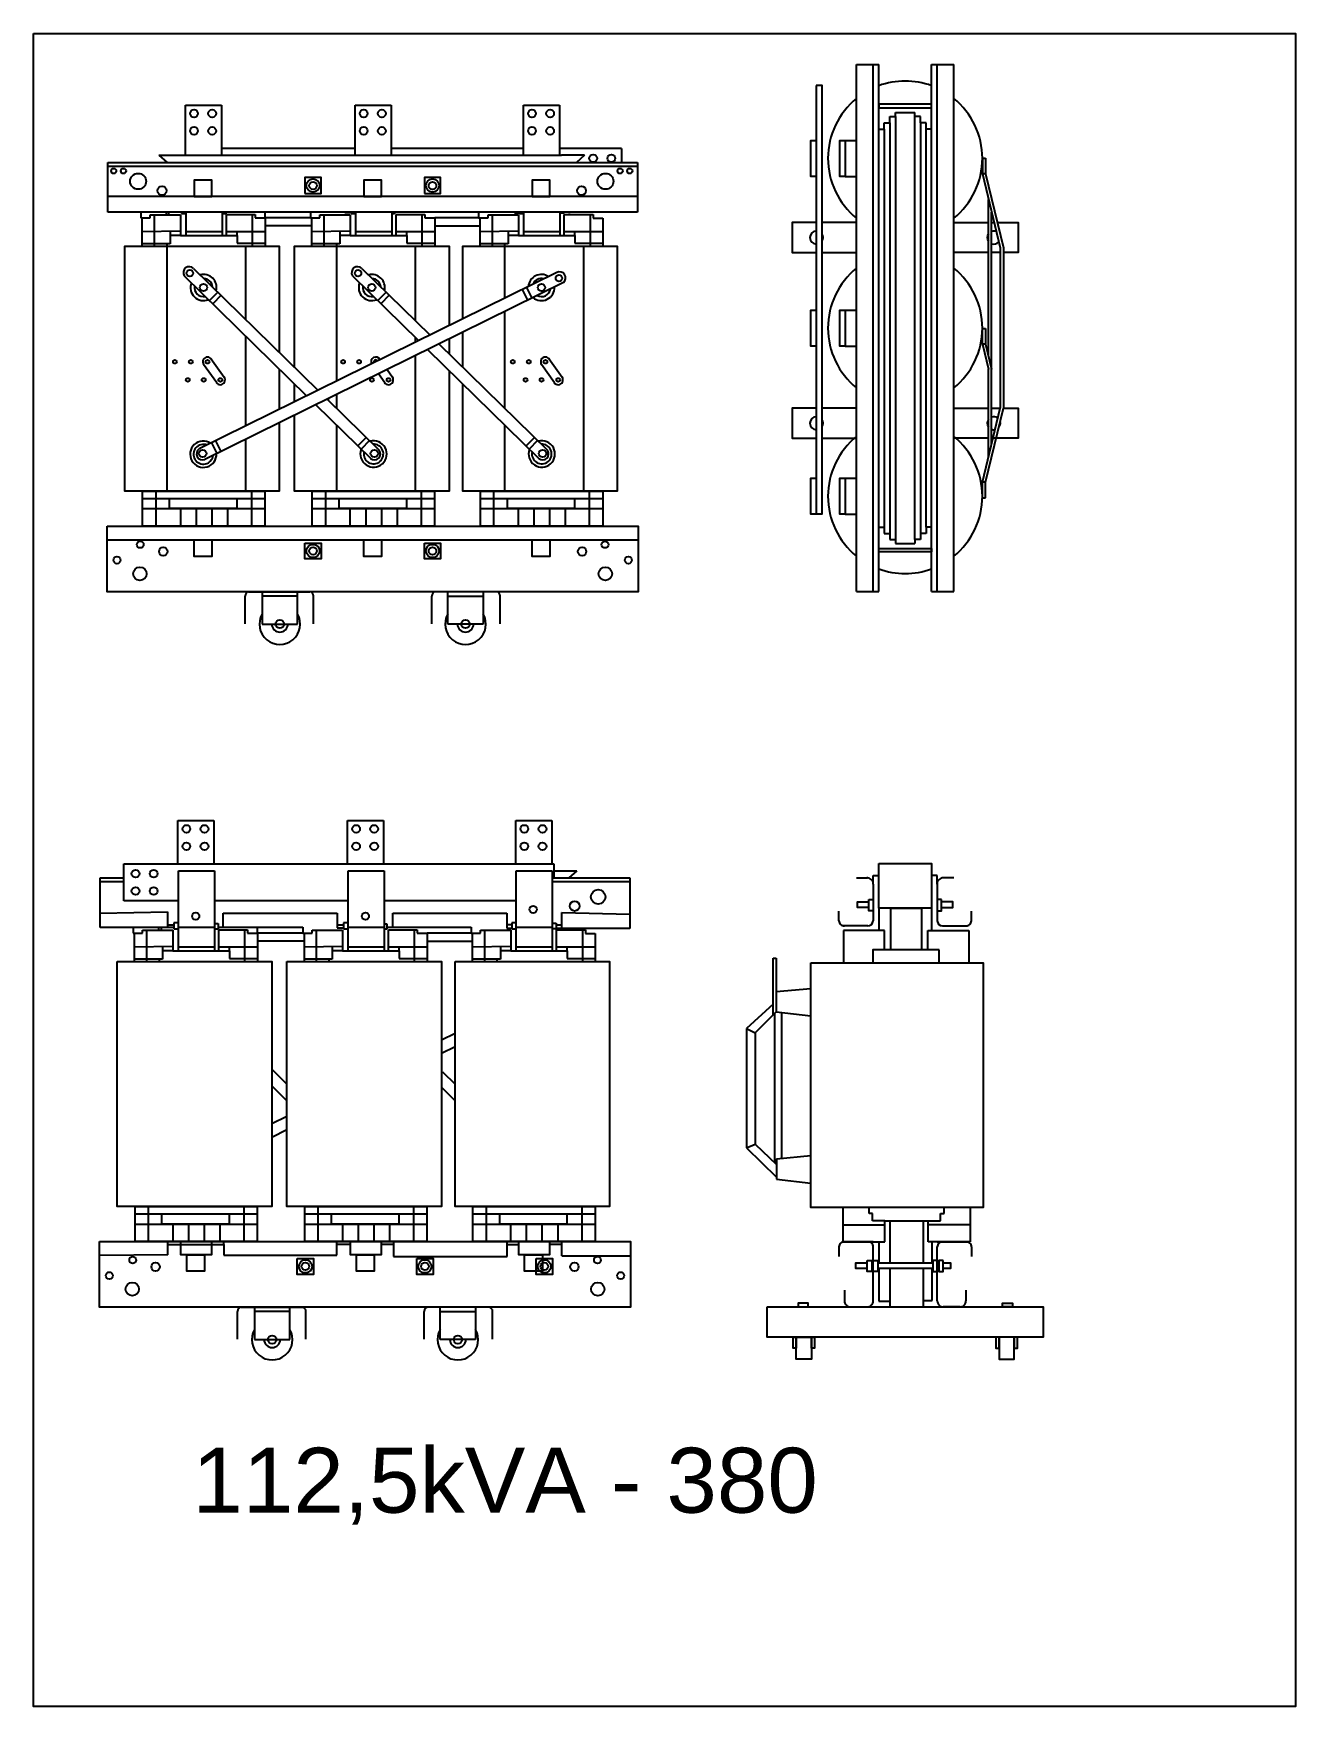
# Model space of a CAD drawing. Header units: millimetres. Extents: x 18098 to 54149, y 8095 to 18524.
# Drawn here: x 21424 to 23988, y 9713 to 13110 of the extents above; entities that cross this region are included whole.
import ezdxf

# ---------------------------------------------------------------- set-up
doc = ezdxf.new("R2010")
doc.units = ezdxf.units.MM
for name, color, linetype in [('BOBINA', 2, 'Continuous'), ('CULATRA', 1, 'Continuous'), ('DETALHE', 3, 'Continuous'), ('L1', 1, 'Continuous'), ('L2', 2, 'Continuous')]:
    doc.layers.add(name, color=color, linetype=linetype)
doc.styles.get("Standard").update_dxf_attribs({"font": 'arial.ttf'})

msp = doc.modelspace()

# ---------------------------------------------------------------- linework, layer by layer
at = {"layer": 'BOBINA'}
for points in [[(21923.8, 12319.9), (21923.8, 12180.7), (21610.1, 12180.7), (21610.1, 12678.2), (21923.8, 12678.2), (21923.8, 12462.7)], [(21954.7, 12432.4), (21954.7, 12678.2), (22268.4, 12678.2), (22268.4, 12517)], [(22296.4, 12530.8), (22296.4, 12678.2), (22610, 12678.2), (22610, 12180.7), (22296.4, 12180.7), (22296.4, 12321.3)], [(22296.4, 12432.4), (22296.4, 12503.6)], [(22268.4, 12489.8), (22268.4, 12459.9)], [(21923.8, 12428.6), (21923.8, 12395.5)], [(22268.4, 12425.8), (22268.4, 12335.1)], [(21923.8, 12395.5), (21923.8, 12347)], [(21954.7, 12362.3), (21954.7, 12398.3)], [(22296.4, 12321.3), (22296.4, 12398.3)], [(22268.4, 12335.1), (22268.4, 12180.7), (21954.7, 12180.7), (21954.7, 12335.1)]]:
    msp.add_lwpolyline(points, dxfattribs=at)
for points in [[(21594.7, 11225.6), (21908.3, 11225.6), (21908.3, 10728.1), (21594.7, 10728.1)], [(21939.2, 11225.6), (22252.9, 11225.6), (22252.9, 10728.1), (21939.2, 10728.1)], [(22280.9, 11225.6), (22594.6, 11225.6), (22594.6, 10728.1), (22280.9, 10728.1)], [(23003.5, 11222.9), (23353.1, 11222.9), (23353.1, 10726.4), (23003.5, 10726.4)]]:
    msp.add_lwpolyline(points, close=True, dxfattribs=at)
at = {"layer": 'CULATRA'}
for p, q in [((22077.9, 12876.5), (21806.5, 12876.5)), ((22419.5, 12876.5), (22151.1, 12876.5)), ((22618.9, 12876.5), (22492.8, 12876.5)), ((22618.9, 12876.5), (22618.9, 12848)), ((21575.2, 12747.4), (21575.2, 12848)), ((21575.2, 12848), (22651.4, 12848)), ((21679.3, 12862.8), (21696, 12848)), ((22543.8, 12862.8), (22496.6, 12862.8)), ((22543.8, 12862.8), (22527.1, 12848)), ((22651.4, 12848), (22651.4, 12747.4)), ((21575.2, 12840.6), (22651.4, 12840.6)), ((22651.4, 12779), (21575.2, 12779)), ((22651.4, 12747.4), (21575.2, 12747.4)), ((21642.4, 12747.4), (21642.4, 12735.6)), ((21693.8, 12747.4), (21693.8, 12742)), ((21699, 12747.4), (21699, 12742)), ((21725.3, 12747.4), (21725.3, 12744.7)), ((21725.3, 12744.7), (21734.3, 12744.7)), ((21814.9, 12744.2), (21807.4, 12744.2)), ((21814.9, 12747.4), (21814.9, 12744.2)), ((21894.8, 12735.6), (21894.8, 12748.1)), ((21986.9, 12747.4), (21986.9, 12735.6)), ((22057, 12747.4), (22057, 12746.7)), ((22057, 12746.7), (22069.9, 12746.7)), ((22069.9, 12747.4), (22069.9, 12744.7)), ((22069.9, 12744.7), (22078.9, 12744.7)), ((22157.7, 12743.9), (22152, 12743.9)), ((22157.7, 12747.4), (22157.7, 12743.9)), ((22328.6, 12748.1), (22328.6, 12735.6)), ((22401.4, 12747.4), (22401.4, 12746.2)), ((22401.4, 12746.2), (22411.5, 12746.2)), ((22411.5, 12747.4), (22411.5, 12744.7)), ((22411.5, 12744.7), (22420.6, 12744.7)), ((22501.4, 12744.9), (22493.7, 12744.9)), ((22501.4, 12747.4), (22501.4, 12744.9)), ((22513.1, 12745.1), (22513.1, 12747.4)), ((21642.4, 12735.6), (21645.5, 12735.6)), ((21986.9, 12735.6), (21894.8, 12735.6)), ((21894.8, 12720.1), (21990.1, 12720.1)), ((21986.9, 12735.6), (21990.1, 12735.6)), ((22328.6, 12735.6), (22239.3, 12735.6)), ((22239.3, 12719.4), (22331.7, 12719.4)), ((22328.6, 12735.6), (22331.7, 12735.6)), ((21695.1, 12678.2), (21695.1, 12180.7)), ((21855.4, 12678.2), (21855.4, 12529.7)), ((22039.6, 12678.2), (22039.6, 12447.9)), ((22199.9, 12678.2), (22199.9, 12526.9)), ((22381.3, 12678.2), (22381.3, 12572.7)), ((22541.6, 12678.2), (22541.6, 12180.7)), ((21730.5, 12618), (21979.2, 12374.4)), ((21749.7, 12633.2), (22002.3, 12385.8)), ((22487.4, 12625), (21760.9, 12266.7)), ((22501, 12604.5), (21772.2, 12245.1)), ((22072.1, 12618), (22206.4, 12486.4)), ((22091.4, 12633.2), (22229.6, 12497.9)), ((21798.9, 12585), (21781.9, 12567.6)), ((21805.6, 12578.5), (21788.5, 12561.1)), ((22140.6, 12585), (22123.6, 12567.6)), ((22147.2, 12578.5), (22130.2, 12561.1)), ((22417.3, 12590.4), (22428.1, 12568.5)), ((22425.6, 12594.5), (22436.4, 12572.7)), ((22381.3, 12545.5), (22381.3, 12349.2)), ((21855.4, 12495.6), (21855.4, 12328.5)), ((22199.9, 12492.8), (22199.9, 12483.2)), ((22224.9, 12468.4), (22450.9, 12247)), ((22248, 12479.8), (22468.3, 12264)), ((21796.7, 12400.4), (21770.1, 12437.9)), ((21784.8, 12450.2), (21811.9, 12412.2)), ((22039.6, 12447.9), (22039.6, 12404.2)), ((22126.5, 12450.2), (22128.2, 12447.8)), ((22199.9, 12456.1), (22199.9, 12331.3)), ((22482.9, 12400.4), (22456.3, 12437.9)), ((22471.1, 12450.2), (22498.1, 12412.2)), ((22138.3, 12400.4), (22125.1, 12419.1)), ((22142.5, 12427.7), (22153.5, 12412.2)), ((22020.8, 12367.7), (22126.7, 12264)), ((22023.1, 12368.9), (22023.1, 12365.4)), ((22039.6, 12377), (22039.6, 12349.2)), ((21997.6, 12356.3), (22109.3, 12247)), ((21855.4, 12328.5), (21855.4, 12313.3)), ((22039.6, 12315.1), (22039.6, 12180.7)), ((22199.9, 12331.3), (22199.9, 12180.7)), ((22381.3, 12315.1), (22381.3, 12279.4)), ((21785.9, 12279.1), (21796.8, 12257.3)), ((21794, 12283.2), (21804.9, 12261.4)), ((21855.4, 12286.1), (21855.4, 12180.7)), ((22100.3, 12289.9), (22083.2, 12272.5)), ((22106.7, 12283.5), (22089.7, 12266.1)), ((22381.3, 12279.4), (22381.3, 12180.7)), ((22441.9, 12289.9), (22424.9, 12272.5)), ((22448.4, 12283.5), (22431.3, 12266.1)), ((21574.1, 12081.7), (22652.6, 12081.7)), ((21888.9, 11976.6), (21888.9, 11910.8)), ((21960.7, 11967.6), (21888.9, 11967.6)), ((21960.7, 11910.8), (21960.7, 11976.6)), ((22265.9, 11910.8), (22265.9, 11976.6)), ((22265.9, 11967.6), (22337.8, 11967.6)), ((22337.8, 11976.6), (22337.8, 11910.8)), ((21888.9, 11910.8), (21960.7, 11910.8)), ((22337.8, 11910.8), (22265.9, 11910.8)), ((22481.2, 11423.9), (22481.2, 11395.4)), ((21559.7, 11294.8), (21559.7, 11395.4)), ((21559.7, 11395.4), (21607.8, 11395.4)), ((21559.7, 11388.1), (21607.8, 11388.1)), ((22478.2, 11395.4), (22635.9, 11395.4)), ((22478.2, 11388.1), (22635.9, 11388.1)), ((22481.2, 11410.2), (22528.3, 11410.2)), ((22528.3, 11410.2), (22511.6, 11395.4)), ((22635.9, 11395.4), (22635.9, 11292.5)), ((21792, 11349.5), (22063.4, 11349.5)), ((22136.5, 11349.5), (22405.1, 11349.5)), ((21559.7, 11324), (21696.7, 11326.4)), ((21696.7, 11326.4), (21696.7, 11294.8)), ((21809.7, 11295.6), (21809.7, 11324)), ((21809.7, 11324), (22041.5, 11324)), ((22041.5, 11324), (22041.5, 11294.1)), ((22154.4, 11295.6), (22154.4, 11323.8)), ((22154.4, 11323.8), (22385.9, 11323.8)), ((22385.9, 11323.8), (22385.9, 11293.6)), ((22497.6, 11292.5), (22497.6, 11325)), ((22497.6, 11325), (22635.9, 11321.7)), ((21709.8, 11294.8), (21559.7, 11294.8)), ((21626.9, 11294.8), (21626.9, 11283)), ((21626.9, 11283), (21630, 11283)), ((21678.4, 11294.8), (21678.4, 11289.5)), ((21683.5, 11294.8), (21683.5, 11289.5)), ((21696.7, 11300.1), (21709.8, 11300.1)), ((21718.8, 11304), (21709.8, 11304)), ((21709.8, 11304), (21709.8, 11292.1)), ((21709.8, 11292.1), (21718.8, 11292.1)), ((21792, 11303), (21799.5, 11303)), ((21799.5, 11291.7), (21792, 11291.7)), ((21799.5, 11303), (21799.5, 11291.7)), ((21799.5, 11295.6), (21971.5, 11295.6)), ((21879.3, 11283), (21879.3, 11295.6)), ((21971.5, 11283), (21879.3, 11283)), ((21971.5, 11295.6), (21971.5, 11283)), ((21971.5, 11283), (21974.6, 11283)), ((22041.5, 11300), (22054.4, 11300)), ((22041.5, 11294.1), (22054.4, 11294.1)), ((22063.4, 11304), (22054.4, 11304)), ((22054.4, 11304), (22054.4, 11292.1)), ((22054.4, 11292.1), (22063.4, 11292.1)), ((22136.5, 11302.5), (22142.2, 11302.5)), ((22142.2, 11291.4), (22136.5, 11291.4)), ((22142.2, 11302.5), (22142.2, 11291.4)), ((22142.2, 11295.6), (22313.1, 11295.6)), ((22313.1, 11283), (22223.9, 11283)), ((22313.1, 11295.6), (22313.1, 11283)), ((22313.1, 11283), (22316.2, 11283)), ((22396, 11300.5), (22385.9, 11300.5)), ((22385.9, 11293.6), (22396, 11293.6)), ((22405.1, 11304), (22396, 11304)), ((22396, 11304), (22396, 11292.1)), ((22396, 11292.1), (22405.1, 11292.1)), ((22478.2, 11303.7), (22485.9, 11303.7)), ((22485.9, 11292.3), (22478.2, 11292.3)), ((22485.9, 11303.7), (22485.9, 11292.3)), ((22485.9, 11300.1), (22497.6, 11300.1)), ((22635.9, 11292.5), (22486.6, 11292.5)), ((21879.3, 11267.6), (21974.6, 11267.6)), ((22223.9, 11266.8), (22316.2, 11266.8)), ((23068.4, 10726.4), (23068.4, 10656.4)), ((23121.5, 10714.1), (23121.5, 10726.4)), ((23128.4, 10714.1), (23121.5, 10714.1)), ((23128.4, 10699.5), (23128.4, 10714.1)), ((23266.9, 10699.5), (23266.9, 10714.1)), ((23266.9, 10714.1), (23273.7, 10714.1)), ((23273.7, 10714.1), (23273.7, 10726.4)), ((23326.9, 10726.4), (23326.9, 10656.4)), ((23068.4, 10691.4), (23153.8, 10691.4)), ((23153.8, 10699.5), (23128.4, 10699.5)), ((23153.8, 10656.4), (23153.8, 10699.5)), ((23153.8, 10699.5), (23241.5, 10699.5)), ((23163.9, 10699.5), (23163.9, 10613.9)), ((23231.2, 10699.5), (23231.2, 10613.9)), ((23241.5, 10656.4), (23241.5, 10699.5)), ((23241.5, 10699.5), (23266.9, 10699.5)), ((23326.9, 10691.4), (23241.5, 10691.4)), ((21697.2, 10630.4), (21697.2, 10657.4)), ((21697.2, 10651.4), (21724, 10651.4)), ((21724, 10651.4), (21810.8, 10651.4)), ((21810.8, 10651.4), (21810.8, 10657.4)), ((21810.8, 10651.4), (21810.8, 10629.6)), ((22040.9, 10629.6), (22040.9, 10657.4)), ((22040.9, 10651.6), (22068.6, 10651.6)), ((22130.6, 10651.9), (22155.5, 10651.9)), ((22155.5, 10657.4), (22155.5, 10627.1)), ((22386.3, 10627.1), (22386.3, 10657.4)), ((22386.3, 10651.5), (22410.3, 10651.5)), ((22472.3, 10652.1), (22497.8, 10652.1)), ((22497.8, 10628.4), (22497.8, 10657.4)), ((23141.5, 10656.4), (23141.5, 10613.9)), ((23249.6, 10613.9), (23249.6, 10656.4)), ((21697.2, 10630.4), (21558.6, 10629.1)), ((21810.8, 10629.6), (22040.9, 10629.6)), ((22155.5, 10627.1), (22386.3, 10627.1)), ((22497.8, 10628.4), (22637.1, 10628.4)), ((23141.5, 10602.6), (23141.5, 10535.9)), ((23163.9, 10602.6), (23163.9, 10524.3)), ((23231.2, 10602.6), (23231.2, 10524.3)), ((23249.6, 10537.7), (23249.6, 10602.6)), ((23141.5, 10535.9), (23163.9, 10535.9)), ((23231.2, 10537.7), (23249.6, 10537.7)), ((21873.4, 10524), (21873.4, 10458.2)), ((21945.3, 10515.1), (21873.4, 10515.1)), ((21945.3, 10458.2), (21945.3, 10524)), ((22250.5, 10458.2), (22250.5, 10524)), ((22250.5, 10515.1), (22322.3, 10515.1)), ((22322.3, 10524), (22322.3, 10458.2)), ((21873.4, 10458.2), (21945.3, 10458.2)), ((22322.3, 10458.2), (22250.5, 10458.2))]:
    msp.add_line(p, q, dxfattribs=at)
for points in [[(21975.8, 12785.1), (22008.9, 12785.1), (22008.9, 12817.5), (21975.8, 12817.5)], [(22218.3, 12785.1), (22251.4, 12785.1), (22251.4, 12817.5), (22218.3, 12817.5)], [(21574.1, 12110), (22652.6, 12110), (22652.6, 11976.6), (21574.1, 11976.6)], [(21975.8, 12075.5), (22008.9, 12075.5), (22008.9, 12043.2), (21975.8, 12043.2)], [(22218.3, 12075.5), (22251.4, 12075.5), (22251.4, 12043.2), (22218.3, 12043.2)], [(21558.6, 10657.4), (22637.1, 10657.4), (22637.1, 10524), (21558.6, 10524)], [(21960.3, 10623), (21993.4, 10623), (21993.4, 10590.6), (21960.3, 10590.6)], [(22202.8, 10623), (22236, 10623), (22236, 10590.6), (22202.8, 10590.6)], [(22445.3, 10623), (22478.4, 10623), (22478.4, 10590.6), (22445.3, 10590.6)], [(22977.4, 10524.3), (22997.7, 10524.3), (22997.7, 10531.9), (22977.4, 10531.9)], [(23412.5, 10524.3), (23392.2, 10524.3), (23392.2, 10531.9), (23412.5, 10531.9)], [(22914.6, 10524.3), (23475.3, 10524.3), (23475.3, 10463.1), (22914.6, 10463.1)], [(22967.2, 10463.1), (22973.5, 10463.1), (22973.5, 10440.7), (22967.2, 10440.7)], [(22973.5, 10463.1), (23004.4, 10463.1), (23004.4, 10418.3), (22973.5, 10418.3)], [(23004.4, 10463.1), (23010.8, 10463.1), (23010.8, 10440.7), (23004.4, 10440.7)], [(23385.4, 10463.1), (23379.1, 10463.1), (23379.1, 10440.7), (23385.4, 10440.7)], [(23416.4, 10463.1), (23385.4, 10463.1), (23385.4, 10418.3), (23416.4, 10418.3)], [(23422.7, 10463.1), (23416.4, 10463.1), (23416.4, 10440.7), (23422.7, 10440.7)]]:
    msp.add_lwpolyline(points, close=True, dxfattribs=at)
for points in [[(23014.4, 12726.3), (22965.4, 12726.3), (22965.4, 12665.1), (23014.4, 12665.1)], [(23095.8, 12726.3), (23026.1, 12726.3)], [(23293.7, 12726.3), (23363.9, 12726.3)], [(23370.4, 12726.3), (23375.5, 12726.3)], [(23382, 12726.3), (23424.2, 12726.3), (23424.2, 12665.1), (23394.5, 12665.1)], [(23026.1, 12665.1), (23095.8, 12665.1)], [(23363.9, 12665.1), (23293.7, 12665.1)], [(23387.9, 12665.1), (23370.4, 12665.1)], [(23014.4, 12349.2), (22965.4, 12349.2), (22965.4, 12288.1), (23014.4, 12288.1)], [(23095.8, 12349.2), (23026.1, 12349.2)], [(23293.7, 12349.2), (23363.9, 12349.2)], [(23370.4, 12349.2), (23387.9, 12349.2)], [(23394.4, 12349.2), (23424.2, 12349.2), (23424.2, 12288.1), (23370.4, 12288.1)], [(23026.1, 12288.1), (23095.8, 12288.1)], [(23363.9, 12288.1), (23293.7, 12288.1)]]:
    msp.add_lwpolyline(points, dxfattribs=at)
for centre, radius in [((21587.5, 12830.9), 5.25), ((21607.2, 12830.9), 5.25), ((21637, 12809.9), 16.2), ((21992.3, 12801.3), 13.4), ((21992.3, 12801.3), 7.74), ((22234.9, 12801.3), 13.4), ((22234.9, 12801.3), 7.74), ((22586.1, 12809.9), 16.2), ((22615.9, 12830.9), 5.25), ((22635.6, 12830.9), 5.25), ((21685.6, 12791), 9.09), ((22537.5, 12791), 9.09), ((21742, 12623.4), 6.58), ((22083.7, 12623.4), 6.58), ((22491.7, 12613.3), 6.58), ((21769.9, 12594.2), 7.33), ((22111.5, 12594.2), 7.33), ((22456.1, 12594.2), 7.33), ((21711.7, 12443.5), 3.77), ((21744.1, 12443.5), 3.77), ((21777.9, 12443.5), 3.77), ((22053.3, 12443.5), 3.77), ((22085.7, 12443.5), 3.77), ((22397.9, 12443.5), 3.77), ((22430.3, 12443.5), 3.77), ((22464.2, 12443.5), 3.77), ((21737.8, 12406.6), 3.77), ((21770.2, 12406.6), 3.77), ((21804, 12406.6), 3.77), ((22111.9, 12406.6), 3.77), ((22145.7, 12406.6), 3.77), ((22424, 12406.6), 3.77), ((22456.4, 12406.6), 3.77), ((22490.3, 12406.6), 3.77), ((21768.1, 12257.2), 7.56), ((22116.8, 12257.2), 7.56), ((22458.5, 12257.2), 7.56), ((21641.4, 12072.2), 6.81), ((21688.1, 12058.2), 8.61), ((21992.3, 12059.4), 13.4), ((21992.3, 12059.4), 7.74), ((22234.9, 12059.4), 13.4), ((22234.9, 12059.4), 7.74), ((22538.6, 12058.2), 8.61), ((22585.2, 12072.2), 6.81), ((21594.1, 12040.7), 7.17), ((21640.7, 12013.1), 13.6), ((22585.9, 12013.1), 13.6), ((22632.6, 12040.7), 7.17), ((21924.8, 11910.8), 8.52), ((22301.9, 11910.8), 8.52), ((22523.6, 11338.3), 10), ((22571.4, 11357), 14.7), ((21754, 11317.8), 7.28), ((22098.6, 11317.8), 7.28), ((22439.3, 11331.5), 7.28), ((21626, 10619.7), 6.81), ((21672.6, 10605.7), 8.61), ((21976.8, 10606.8), 13.4), ((21976.8, 10606.8), 7.74), ((22219.4, 10606.8), 13.4), ((22219.4, 10606.8), 7.74), ((22461.9, 10606.8), 13.4), ((22461.9, 10606.8), 7.74), ((22523.1, 10605.7), 8.61), ((22569.7, 10619.7), 6.81), ((21578.6, 10588.1), 7.17), ((21625.2, 10560.5), 13.6), ((22570.5, 10560.5), 13.6), ((22617.1, 10588.1), 7.17), ((21909.3, 10458.2), 8.52), ((22286.4, 10458.2), 8.52)]:
    msp.add_circle(centre, radius, dxfattribs=at)
for centre, radius, start, end in [((21741.2, 12624.2), 12.4, 46.642, 210.024), ((21769.9, 12594.2), 26.6, 159.0021, 292.1868), ((21769.9, 12594.2), 26.6, 159.0021, 292.1868), ((21769.9, 12594.2), 26.6, 346.7722, 104.4167), ((21769.9, 12594.2), 26.6, 346.7722, 104.4167), ((21769.9, 12594.2), 18.4, 4.2638, 86.9251), ((22082.9, 12624.2), 12.4, 46.642, 210.024), ((22111.5, 12594.2), 26.6, 159.0021, 292.1868), ((22111.5, 12594.2), 26.6, 159.0021, 292.1868), ((22111.5, 12594.2), 26.6, 346.7722, 104.4167), ((22111.5, 12594.2), 26.6, 346.7722, 104.4167), ((22111.5, 12594.2), 18.4, 4.2638, 86.9251), ((22456.1, 12594.2), 26.6, 57.4747, 175.1192), ((22456.1, 12594.2), 26.6, 57.4747, 175.1192), ((22456.1, 12594.2), 18.4, 74.9663, 157.6276), ((22492.7, 12613.8), 12.4, 311.8674, 115.2494), ((21769.9, 12594.2), 18.4, 170.7808, 280.4081), ((22111.5, 12594.2), 18.4, 170.7808, 280.4081), ((22456.1, 12594.2), 26.6, 229.7046, 2.8893), ((22456.1, 12594.2), 26.6, 229.7046, 2.8893), ((22456.1, 12594.2), 18.4, 241.4833, 351.1106), ((21777.9, 12443.5), 9.62, 26.9095, 215.3387), ((22119.6, 12443.5), 9.62, 26.9095, 205.7743), ((22119.6, 12443.5), 3.77, 27.4774, 205.0295), ((22464.2, 12443.5), 9.62, 26.9095, 215.3387), ((21804, 12406.6), 9.62, 210.637, 35.4323), ((22145.7, 12406.6), 9.62, 210.637, 35.4323), ((22490.3, 12406.6), 9.62, 210.637, 35.4323), ((21769.5, 12255.8), 26.8, 56.8542, 2.7277), ((21769.5, 12255.8), 20, 69.111, 353.8189), ((21767.9, 12256.6), 12.3, 124.871, 290.4644), ((22115.1, 12256.3), 26.8, 159.3603, 105.2339), ((22115.1, 12256.3), 20, 168.2691, 92.9771), ((22116.9, 12256.6), 12.3, 231.6236, 37.217), ((22456.8, 12256.3), 26.8, 159.3603, 105.2339), ((22456.8, 12256.3), 20, 168.2691, 92.9771), ((22458.5, 12256.6), 12.3, 231.6236, 37.217), ((21924.8, 11910.8), 41.4, 150.1435, 29.8565), ((22301.9, 11910.8), 41.4, 150.1435, 29.8565), ((21924.8, 11910.8), 16.3, 180, 0), ((22301.9, 11910.8), 16.3, 180, 0), ((21909.3, 10458.2), 41.4, 150.1435, 29.8565), ((22286.4, 10458.2), 41.4, 150.1435, 29.8565), ((21909.3, 10458.2), 16.3, 180, 0), ((22286.4, 10458.2), 16.3, 180, 0)]:
    msp.add_arc(centre, radius, start, end, dxfattribs=at)
at = {"layer": 'DETALHE'}
for p, q in [((21854.3, 11911.3), (21854.3, 11967.7)), ((21861.5, 11976.6), (21986, 11976.6)), ((21993.3, 11911.3), (21993.3, 11967.7)), ((22233.3, 11911.3), (22233.3, 11967.7)), ((22365.1, 11976.6), (22240.6, 11976.6)), ((22372.4, 11911.3), (22372.4, 11967.7)), ((23095.8, 11395.5), (23118.2, 11395.5)), ((23129.9, 11383.1), (23129.9, 11308.2)), ((23259.6, 11383.1), (23259.6, 11308.2)), ((23293.7, 11395.5), (23271.3, 11395.5)), ((23060.4, 11308.2), (23060.4, 11327.9)), ((23329.2, 11308.2), (23329.2, 11327.9)), ((23118.7, 11298.4), (23068.4, 11298.4)), ((23270.9, 11298.4), (23321.2, 11298.4)), ((23060.4, 10646.6), (23060.4, 10626.8)), ((23068.4, 10656.4), (23153.8, 10656.4)), ((23129.9, 10656.4), (23068.4, 10656.4)), ((23129.9, 10536.7), (23129.9, 10646.6)), ((23326.9, 10656.4), (23241.5, 10656.4)), ((23321.5, 10656.4), (23241.5, 10656.4)), ((23260, 10656.4), (23321.5, 10656.4)), ((23260, 10536.7), (23260, 10646.6)), ((23329.5, 10646.6), (23329.5, 10626.8)), ((23071.6, 10558.6), (23071.6, 10536.7)), ((23318.3, 10558.6), (23318.3, 10536.7)), ((21838.8, 10458.8), (21838.8, 10515.1)), ((21846.1, 10524), (21970.6, 10524)), ((21977.9, 10458.8), (21977.9, 10515.1)), ((22217.9, 10458.8), (22217.9, 10515.1)), ((22349.6, 10524), (22225.1, 10524)), ((22356.9, 10458.8), (22356.9, 10515.1)), ((23083.3, 10524.3), (23118.2, 10524.3)), ((23306.6, 10524.3), (23271.7, 10524.3))]:
    msp.add_line(p, q, dxfattribs=at)
for centre, radius, start, end in [((21863.3, 11967.7), 9.05, 101.207, 180), ((21984.3, 11967.7), 9.05, 0, 78.793), ((22242.4, 11967.7), 9.05, 101.207, 180), ((22363.4, 11967.7), 9.05, 0, 78.793), ((23117.5, 11383.1), 12.4, 0, 93.3125), ((23272.1, 11383.1), 12.4, 86.6875, 180), ((23070.3, 11308.2), 9.91, 180, 277.5762), ((23118.7, 11309.6), 11.3, 269.8365, 352.5873), ((23270.8, 11309.6), 11.3, 187.4127, 270.1635), ((23319.3, 11308.2), 9.91, 262.4238, 0), ((23070.3, 10646.6), 9.91, 82.4238, 180), ((23120, 10646.6), 9.91, 0, 97.5762), ((23269.9, 10646.6), 9.91, 82.4238, 180), ((23319.6, 10646.6), 9.91, 0, 97.5762), ((23084, 10536.7), 12.4, 180, 273.3125), ((23117.5, 10536.7), 12.4, 266.6875, 0), ((23272.4, 10536.7), 12.4, 180, 273.3125), ((23305.9, 10536.7), 12.4, 266.6875, 0), ((21847.8, 10515.1), 9.05, 101.207, 180), ((21968.8, 10515.1), 9.05, 0, 78.793), ((22226.9, 10515.1), 9.05, 101.207, 180), ((22347.9, 10515.1), 9.05, 0, 78.793)]:
    msp.add_arc(centre, radius, start, end, dxfattribs=at)
at = {"layer": 'L1'}
for p, q in [((23095.8, 11977.2), (23095.8, 13046.8)), ((23095.8, 13046.8), (23141.1, 13046.8)), ((23129.9, 11977.2), (23129.9, 13046.8)), ((23141.1, 11977.2), (23141.1, 13046.8)), ((23248.4, 11977.2), (23248.4, 13046.8)), ((23248.4, 13046.8), (23293.7, 13046.8)), ((23259.6, 11977.2), (23259.6, 13046.8)), ((23293.7, 11977.2), (23293.7, 13046.8)), ((21733.3, 12862.8), (21733.3, 12964.3)), ((21733.3, 12964.3), (21806.5, 12964.3)), ((21806.5, 12964.3), (21806.5, 12862.8)), ((22077.9, 12862.8), (22077.9, 12964.3)), ((22077.9, 12964.3), (22151.1, 12964.3)), ((22151.1, 12964.3), (22151.1, 12862.8)), ((22419.5, 12862.8), (22419.5, 12964.3)), ((22419.5, 12964.3), (22492.8, 12964.3)), ((22492.8, 12964.3), (22492.8, 12862.8)), ((23175.1, 12941.7), (23175.1, 12949.8)), ((23175.1, 12949.8), (23214.5, 12949.8)), ((23214.5, 12941.7), (23214.5, 12949.8)), ((23141, 12916), (23152, 12916)), ((23152, 12916), (23152, 12928.9)), ((23152, 12928.9), (23163.5, 12928.9)), ((23152, 12916), (23152, 12108)), ((23163.5, 12928.9), (23163.5, 12941.7)), ((23163.5, 12941.7), (23175.1, 12941.7)), ((23163.5, 12928.9), (23163.5, 12095.1)), ((23175.1, 12941.7), (23175.1, 12082.3)), ((23226, 12941.7), (23214.5, 12941.7)), ((23214.5, 12082.3), (23214.5, 12941.7)), ((23226, 12928.9), (23226, 12941.7)), ((23237.6, 12928.9), (23226, 12928.9)), ((23226, 12928.9), (23226, 12095.1)), ((23237.6, 12916), (23237.6, 12928.9)), ((23248.6, 12916), (23237.6, 12916)), ((23237.6, 12108), (23237.6, 12916)), ((23072.8, 12893.1), (23095.8, 12893.1)), ((21679.3, 12862.8), (22496.6, 12862.8)), ((23351.6, 12856.6), (23351.6, 12825)), ((23351.6, 12856.6), (23358.1, 12856.6)), ((23358.1, 12856.6), (23358.1, 12825)), ((23072.8, 12820), (23095.8, 12820)), ((23351.6, 12825), (23387.9, 12674.9)), ((23358.1, 12825), (23351.6, 12825)), ((23358.1, 12825), (23394.5, 12674.7)), ((23363.9, 12455.5), (23363.9, 12773.1)), ((21661.6, 12735.6), (21661.6, 12742)), ((21661.6, 12742), (21723, 12742)), ((21669.6, 12742), (21669.6, 12678.2)), ((21723, 12742), (21723, 12735.6)), ((21734.3, 12700.2), (21734.3, 12747.4)), ((21807.4, 12747.4), (21807.4, 12700.2)), ((21816.2, 12700.2), (21816.2, 12742.4)), ((21816.2, 12742.4), (21874.6, 12742.4)), ((21868.6, 12742.4), (21868.6, 12678.2)), ((21874.6, 12742.4), (21874.6, 12735.6)), ((22006.1, 12735.6), (22006.1, 12742)), ((22006.1, 12742), (22067.6, 12742)), ((22014.2, 12742), (22014.2, 12678.2)), ((22067.6, 12742), (22067.6, 12735.6)), ((22078.9, 12700.2), (22078.9, 12747.4)), ((22152, 12747.4), (22152, 12700.2)), ((22160.8, 12697.7), (22160.8, 12742.4)), ((22160.8, 12742.4), (22219.2, 12742.4)), ((22213.2, 12742.4), (22213.2, 12678.2)), ((22219.2, 12742.4), (22219.2, 12735.6)), ((22347.8, 12735.6), (22347.8, 12742)), ((22347.8, 12742), (22409.3, 12742)), ((22355.8, 12742), (22355.8, 12678.2)), ((22409.3, 12742), (22409.3, 12735.6)), ((22420.6, 12700.2), (22420.6, 12747.4)), ((22493.7, 12747.4), (22493.7, 12700.2)), ((22502.4, 12697.7), (22502.4, 12742.4)), ((22502.4, 12742.4), (22560.9, 12742.4)), ((22554.9, 12742.4), (22554.9, 12678.2)), ((22560.9, 12742.4), (22560.9, 12734.9)), ((23370.4, 12428.4), (23370.4, 12747.1)), ((21645.5, 12678.2), (21645.5, 12735.6)), ((21645.5, 12735.6), (21661.6, 12735.6)), ((21645.5, 12708.3), (21723, 12709.6)), ((21661.6, 12735.6), (21661.6, 12735.6)), ((21702.1, 12709.3), (21702.1, 12683.3)), ((21723, 12735.6), (21723, 12700.2)), ((21734.3, 12708.2), (21807.4, 12708.2)), ((21816.2, 12708.2), (21894.8, 12708.2)), ((21837.9, 12700.2), (21837.9, 12708.2)), ((21874.6, 12735.6), (21894.8, 12735.6)), ((21894.8, 12735.6), (21894.8, 12678.2)), ((21990.1, 12678.2), (21990.1, 12735.6)), ((21990.1, 12735.6), (22006.1, 12735.6)), ((21990.1, 12708.3), (22067.6, 12709.6)), ((22006.1, 12735.6), (22006.1, 12735.6)), ((22046.7, 12709.3), (22046.7, 12683.3)), ((22067.6, 12735.6), (22067.6, 12700.2)), ((22078.9, 12708.2), (22152, 12708.2)), ((22160.8, 12708.2), (22239.3, 12708.2)), ((22182.5, 12700.2), (22182.5, 12708.2)), ((22219.2, 12735.6), (22239.3, 12735.6)), ((22239.3, 12735.6), (22239.3, 12678.2)), ((22331.7, 12678.2), (22331.7, 12735.6)), ((22331.7, 12735.6), (22347.8, 12735.6)), ((22331.7, 12708.3), (22409.3, 12709.6)), ((22347.8, 12735.6), (22347.8, 12735.6)), ((22388.4, 12709.3), (22388.4, 12683.3)), ((22409.3, 12735.6), (22409.3, 12700.2)), ((22420.6, 12708.2), (22493.7, 12708.2)), ((22502.4, 12708.2), (22581, 12708.2)), ((22524.1, 12700.2), (22524.1, 12708.2)), ((22560.9, 12734.9), (22581, 12734.9)), ((22581, 12734.9), (22581, 12678.2)), ((21702.1, 12683.3), (21645.5, 12683.3)), ((21695.1, 12683.3), (21695.1, 12678.2)), ((21723, 12700.2), (21702.1, 12700.2)), ((21723, 12700.2), (21837.9, 12700.2)), ((21837.9, 12700.2), (21837.9, 12684.6)), ((21837.9, 12684.6), (21894.8, 12684.6)), ((22046.7, 12683.3), (21990.1, 12683.3)), ((22039.6, 12683.3), (22039.6, 12678.2)), ((22067.6, 12700.2), (22046.7, 12700.2)), ((22067.6, 12700.2), (22182.5, 12700.2)), ((22182.5, 12700.2), (22182.5, 12684.6)), ((22182.5, 12684.6), (22239.3, 12684.6)), ((22388.4, 12683.3), (22331.7, 12683.3)), ((22381.3, 12683.3), (22381.3, 12678.2)), ((22409.3, 12700.2), (22388.4, 12700.2)), ((22409.3, 12700.2), (22524.1, 12700.2)), ((22524.1, 12700.2), (22524.1, 12684.6)), ((22524.1, 12684.6), (22581, 12684.6)), ((23387.9, 12674.9), (23387.9, 12349.1)), ((23394.5, 12674.7), (23394.5, 12349.3)), ((23072.8, 12548.6), (23095.8, 12548.6)), ((23351.6, 12479.2), (23351.6, 12510.8)), ((23351.6, 12510.8), (23358.1, 12510.8)), ((23358.1, 12510.8), (23358.1, 12479.2)), ((23072.8, 12475.4), (23095.8, 12475.4)), ((23351.6, 12479.2), (23363.9, 12428.5)), ((23358.1, 12479.2), (23351.6, 12479.2)), ((23358.1, 12479.2), (23370.4, 12428.4)), ((23363.9, 12249.7), (23363.9, 12428.5)), ((23370.4, 12276.9), (23370.4, 12428.4)), ((23351.6, 12199), (23387.9, 12349.1)), ((23358.1, 12199), (23394.5, 12349.3)), ((23072.8, 12206.9), (23095.8, 12206.9)), ((23351.6, 12167.4), (23351.6, 12199)), ((23358.1, 12199), (23351.6, 12199)), ((23358.1, 12167.4), (23358.1, 12199)), ((21646.2, 12165.9), (21894.4, 12165.9)), ((21990.7, 12165.9), (22239, 12165.9)), ((22332.4, 12165.9), (22580.7, 12165.9)), ((23351.6, 12167.4), (23358.1, 12167.4)), ((21646.2, 12145.3), (21894.4, 12145.3)), ((21722.8, 12145.3), (21722.8, 12110)), ((21754.6, 12145.3), (21754.6, 12110)), ((21786.5, 12145.3), (21786.5, 12110)), ((21818.3, 12145.3), (21818.3, 12110)), ((21990.7, 12145.3), (22239, 12145.3)), ((22067.3, 12145.3), (22067.3, 12110)), ((22099.2, 12145.3), (22099.2, 12110)), ((22131, 12145.3), (22131, 12110)), ((22162.9, 12145.3), (22162.9, 12110)), ((22332.4, 12145.3), (22580.7, 12145.3)), ((22409, 12145.3), (22409, 12110)), ((22440.8, 12145.3), (22440.8, 12110)), ((22472.7, 12145.3), (22472.7, 12110)), ((22504.5, 12145.3), (22504.5, 12110)), ((23072.8, 12133.8), (23095.8, 12133.8)), ((23141, 12108), (23152, 12108)), ((23152, 12108), (23152, 12095.1)), ((23152, 12095.1), (23163.5, 12095.1)), ((23163.5, 12095.1), (23163.5, 12082.3)), ((23237.6, 12095.1), (23226, 12095.1)), ((23226, 12095.1), (23226, 12082.3)), ((23248.6, 12108), (23237.6, 12108)), ((23237.6, 12108), (23237.6, 12095.1)), ((23163.5, 12082.3), (23175.1, 12082.3)), ((23175.1, 12082.3), (23175.1, 12074.2)), ((23175.1, 12074.2), (23214.5, 12074.2)), ((23214.5, 12082.3), (23214.5, 12074.2)), ((23226, 12082.3), (23214.5, 12082.3)), ((23095.8, 11977.2), (23141.1, 11977.2)), ((23248.4, 11977.2), (23293.7, 11977.2)), ((21717.8, 11423.9), (21717.8, 11511.8)), ((21717.8, 11511.8), (21791, 11511.8)), ((21791, 11511.8), (21791, 11423.9)), ((22062.4, 11423.9), (22062.4, 11511.8)), ((22062.4, 11511.8), (22135.6, 11511.8)), ((22135.6, 11511.8), (22135.6, 11423.9)), ((22404.1, 11423.9), (22404.1, 11511.8)), ((22404.1, 11511.8), (22477.3, 11511.8)), ((22477.3, 11511.8), (22477.3, 11423.9)), ((21607.8, 11348.7), (21607.8, 11423.9)), ((21607.8, 11423.9), (22481.2, 11423.9)), ((21718.8, 11247.6), (21718.8, 11410.2)), ((21718.8, 11410.2), (21792, 11410.2)), ((21792, 11410.2), (21792, 11247.6)), ((22063.4, 11247.6), (22063.4, 11410.2)), ((22063.4, 11410.2), (22136.5, 11410.2)), ((22136.5, 11410.2), (22136.5, 11247.6)), ((22405.1, 11247.6), (22405.1, 11410.2)), ((22405.1, 11410.2), (22478.2, 11410.2)), ((22478.2, 11410.2), (22478.2, 11247.6)), ((23129.9, 11383.1), (23129.9, 11400.4)), ((23129.9, 11400.4), (23141.1, 11400.4)), ((23259.6, 11400.4), (23248.4, 11400.4)), ((23259.6, 11383.1), (23259.6, 11400.4)), ((21718.8, 11348.7), (21607.8, 11348.7)), ((23141.1, 11334.2), (23141.1, 11288.4)), ((23248.4, 11334.2), (23248.4, 11288.4)), ((21630, 11225.6), (21630, 11283)), ((21630, 11283), (21646.1, 11283)), ((21646.1, 11283), (21646.1, 11289.5)), ((21646.1, 11289.5), (21707.5, 11289.5)), ((21646.1, 11283), (21646.1, 11283)), ((21654.1, 11289.5), (21654.1, 11225.6)), ((21707.5, 11289.5), (21707.5, 11283)), ((21707.5, 11283), (21707.5, 11247.6)), ((21718.8, 11295.6), (21792, 11295.6)), ((21800.7, 11247.6), (21800.7, 11289.8)), ((21800.7, 11289.8), (21859.1, 11289.8)), ((21853.2, 11289.8), (21853.2, 11225.6)), ((21859.1, 11289.8), (21859.1, 11283)), ((21859.1, 11283), (21879.3, 11283)), ((21879.3, 11283), (21879.3, 11225.6)), ((21974.6, 11225.6), (21974.6, 11283)), ((21974.6, 11283), (21990.7, 11283)), ((21990.7, 11283), (21990.7, 11289.5)), ((21990.7, 11289.5), (22052.1, 11289.5)), ((21990.7, 11283), (21990.7, 11283)), ((21998.7, 11289.5), (21998.7, 11225.6)), ((22052.1, 11289.5), (22052.1, 11283)), ((22052.1, 11283), (22052.1, 11247.6)), ((22063.4, 11295.6), (22136.5, 11295.6)), ((22145.3, 11245.2), (22145.3, 11289.8)), ((22145.3, 11289.8), (22203.7, 11289.8)), ((22197.7, 11289.8), (22197.7, 11225.6)), ((22203.7, 11289.8), (22203.7, 11283)), ((22203.7, 11283), (22223.9, 11283)), ((22223.9, 11283), (22223.9, 11225.6)), ((22316.2, 11225.6), (22316.2, 11283)), ((22316.2, 11283), (22332.3, 11283)), ((22332.3, 11283), (22332.3, 11289.5)), ((22332.3, 11289.5), (22393.8, 11289.5)), ((22332.3, 11283), (22332.3, 11283)), ((22340.4, 11289.5), (22340.4, 11225.6)), ((22393.8, 11289.5), (22393.8, 11283)), ((22393.8, 11283), (22393.8, 11247.6)), ((22405.1, 11295.6), (22478.2, 11295.6)), ((22487, 11245.2), (22487, 11289.8)), ((22487, 11289.8), (22545.4, 11289.8)), ((22539.4, 11289.8), (22539.4, 11225.6)), ((22545.4, 11289.8), (22545.4, 11282.4)), ((22545.4, 11282.4), (22565.5, 11282.4)), ((22565.5, 11282.4), (22565.5, 11225.6)), ((23152.8, 11288.4), (23069.6, 11288.4)), ((23069.6, 11288.4), (23069.6, 11222.9)), ((23152.8, 11249.6), (23152.8, 11288.4)), ((23240.9, 11249.6), (23240.9, 11288.4)), ((23240.9, 11288.4), (23324.1, 11288.4)), ((23324.1, 11288.4), (23324.1, 11222.9)), ((21630, 11255.8), (21707.5, 11257.1)), ((21686.7, 11256.7), (21686.7, 11230.7)), ((21707.5, 11247.6), (21686.7, 11247.6)), ((21707.5, 11247.6), (21822.4, 11247.6)), ((21718.8, 11255.6), (21792, 11255.6)), ((21800.7, 11255.7), (21879.3, 11255.7)), ((21822.4, 11247.6), (21822.4, 11255.7)), ((21822.4, 11247.6), (21822.4, 11232)), ((21974.6, 11255.8), (22052.1, 11257.1)), ((22031.2, 11256.7), (22031.2, 11230.7)), ((22052.1, 11247.6), (22031.2, 11247.6)), ((22052.1, 11247.6), (22167, 11247.6)), ((22063.4, 11255.6), (22136.5, 11255.6)), ((22145.3, 11255.7), (22223.9, 11255.7)), ((22167, 11247.6), (22167, 11255.7)), ((22167, 11247.6), (22167, 11232)), ((22316.2, 11255.8), (22393.8, 11257.1)), ((22372.9, 11256.7), (22372.9, 11230.7)), ((22393.8, 11247.6), (22372.9, 11247.6)), ((22393.8, 11247.6), (22508.7, 11247.6)), ((22405.1, 11255.6), (22478.2, 11255.6)), ((22487, 11255.7), (22565.5, 11255.7)), ((22508.7, 11247.6), (22508.7, 11255.7)), ((22508.7, 11247.6), (22508.7, 11232)), ((21686.7, 11230.7), (21630, 11230.7)), ((21679.6, 11230.7), (21679.6, 11225.6)), ((21822.4, 11232), (21879.3, 11232)), ((22031.2, 11230.7), (21974.6, 11230.7)), ((22024.2, 11230.7), (22024.2, 11225.6)), ((22167, 11232), (22223.9, 11232)), ((22372.9, 11230.7), (22316.2, 11230.7)), ((22365.8, 11230.7), (22365.8, 11225.6)), ((22508.7, 11232), (22565.5, 11232)), ((22926.6, 11117.2), (22926.6, 11232.6)), ((22926.6, 11232.6), (22933.1, 11232.6)), ((22933.1, 11232.6), (22933.1, 11123.8)), ((23003.5, 11170.2), (22933.1, 11164.1)), ((22926.6, 11139.4), (22872.3, 11089.6)), ((22890, 11080.7), (22933.1, 11123.8)), ((22929.7, 11120.4), (22929.7, 10817.1)), ((22933.1, 11123.8), (23003.5, 11115.7)), ((22943.9, 11122.5), (22943.6, 10826.1)), ((22280.9, 11079.7), (22252.9, 11065.9)), ((22872.3, 11089.6), (22872.3, 10847.5)), ((22872.3, 11089.6), (22890, 11080.7)), ((22872.3, 11089.6), (22872.3, 10847.5)), ((22890.4, 11081.1), (22890.4, 10855.1)), ((22280.9, 11052.5), (22252.9, 11038.7)), ((21908.3, 11007.3), (21939.2, 10977)), ((21908.3, 10973.2), (21939.2, 10942.9)), ((22255.3, 11002.1), (22280.9, 10977)), ((22252.9, 10970.3), (22280.9, 10942.9)), ((21939.2, 10911.1), (21908.3, 10895.9)), ((21939.2, 10884), (21908.3, 10868.7)), ((22872.3, 10847.5), (22890.4, 10855.1)), ((22872.3, 10847.5), (22933.6, 10788.1)), ((22890.4, 10855.1), (22933.6, 10813.3)), ((22933.6, 10825.2), (23003.5, 10831.8)), ((22933.6, 10825.2), (22933.6, 10784)), ((22933.6, 10784), (23003.5, 10775.7)), ((21630.7, 10713.3), (21879, 10713.3)), ((21975.3, 10713.3), (22223.5, 10713.3)), ((22316.9, 10713.3), (22565.2, 10713.3)), ((21630.7, 10692.7), (21879, 10692.7)), ((21707.3, 10692.7), (21707.3, 10657.4)), ((21739.1, 10692.7), (21739.1, 10657.4)), ((21771, 10692.7), (21771, 10657.4)), ((21802.8, 10692.7), (21802.8, 10657.4)), ((21975.3, 10692.7), (22223.5, 10692.7)), ((22051.9, 10692.7), (22051.9, 10657.4)), ((22083.7, 10692.7), (22083.7, 10657.4)), ((22115.6, 10692.7), (22115.6, 10657.4)), ((22147.4, 10692.7), (22147.4, 10657.4)), ((22316.9, 10692.7), (22565.2, 10692.7)), ((22393.5, 10692.7), (22393.5, 10657.4)), ((22425.4, 10692.7), (22425.4, 10657.4)), ((22457.2, 10692.7), (22457.2, 10657.4)), ((22489.1, 10692.7), (22489.1, 10657.4))]:
    msp.add_line(p, q, dxfattribs=at)
for points in [[(21424.5, 13110.1), (23987.6, 13110.1), (23987.6, 9713), (21424.5, 9713)], [(23014.4, 13004.2), (23014.4, 12134.7), (23026.1, 12134.7), (23026.1, 13004.2)], [(23141.1, 12959.4), (23248.4, 12959.4), (23248.4, 12966.4), (23141.1, 12966.4)], [(23014.4, 12893.1), (23014.4, 12820), (23003.4, 12820), (23003.4, 12893.1)], [(23072.8, 12893.1), (23072.8, 12820), (23061.8, 12820), (23061.8, 12893.1)], [(21750.7, 12779), (21786.8, 12779), (21786.8, 12812.5), (21750.7, 12812.5)], [(22095.3, 12779), (22131.4, 12779), (22131.4, 12812.5), (22095.3, 12812.5)], [(22437, 12779), (22473, 12779), (22473, 12812.5), (22437, 12812.5)], [(23014.4, 12548.6), (23014.4, 12475.4), (23003.4, 12475.4), (23003.4, 12548.6)], [(23072.8, 12548.6), (23072.8, 12475.4), (23061.8, 12475.4), (23061.8, 12548.6)], [(23014.4, 12206.9), (23014.4, 12133.8), (23003.4, 12133.8), (23003.4, 12206.9)], [(23072.8, 12206.9), (23072.8, 12133.8), (23061.8, 12133.8), (23061.8, 12206.9)], [(21646.2, 12180.7), (21894.4, 12180.7), (21894.4, 12110), (21646.2, 12110)], [(21672.9, 12110), (21646.2, 12110), (21646.2, 12180.7), (21672.9, 12180.7)], [(21700.9, 12165.9), (21837.3, 12165.9), (21837.3, 12145.3), (21700.9, 12145.3)], [(21894.4, 12110), (21867.7, 12110), (21867.7, 12180.7), (21894.4, 12180.7)], [(21990.7, 12180.7), (22239, 12180.7), (22239, 12110), (21990.7, 12110)], [(22017.4, 12110), (21990.7, 12110), (21990.7, 12180.7), (22017.4, 12180.7)], [(22045.5, 12165.9), (22181.9, 12165.9), (22181.9, 12145.3), (22045.5, 12145.3)], [(22239, 12110), (22212.3, 12110), (22212.3, 12180.7), (22239, 12180.7)], [(22332.4, 12180.7), (22580.7, 12180.7), (22580.7, 12110), (22332.4, 12110)], [(22359.1, 12110), (22332.4, 12110), (22332.4, 12180.7), (22359.1, 12180.7)], [(22387.1, 12165.9), (22523.5, 12165.9), (22523.5, 12145.3), (22387.1, 12145.3)], [(22580.7, 12110), (22554, 12110), (22554, 12180.7), (22580.7, 12180.7)], [(21750.7, 12081.7), (21786.8, 12081.7), (21786.8, 12048.2), (21750.7, 12048.2)], [(22095.3, 12081.7), (22131.4, 12081.7), (22131.4, 12048.2), (22095.3, 12048.2)], [(22437, 12081.7), (22473, 12081.7), (22473, 12048.2), (22437, 12048.2)], [(23141.1, 12064.6), (23248.4, 12064.6), (23248.4, 12057.6), (23141.1, 12057.6)], [(23141.1, 11424.9), (23248.4, 11424.9), (23248.4, 11334.2), (23141.1, 11334.2)], [(23120.7, 11352), (23129.9, 11352), (23129.9, 11329), (23120.7, 11329)], [(23268.9, 11352), (23259.6, 11352), (23259.6, 11329), (23268.9, 11329)], [(23165.9, 11334.2), (23227.8, 11334.2), (23227.8, 11249.6), (23165.9, 11249.6)], [(23264.2, 11249.6), (23129.3, 11249.6), (23129.3, 11222.9), (23264.2, 11222.9)], [(21630.7, 10728.1), (21879, 10728.1), (21879, 10657.4), (21630.7, 10657.4)], [(21657.4, 10657.4), (21630.7, 10657.4), (21630.7, 10728.1), (21657.4, 10728.1)], [(21685.4, 10713.3), (21821.8, 10713.3), (21821.8, 10692.7), (21685.4, 10692.7)], [(21879, 10657.4), (21852.3, 10657.4), (21852.3, 10728.1), (21879, 10728.1)], [(21975.3, 10728.1), (22223.5, 10728.1), (22223.5, 10657.4), (21975.3, 10657.4)], [(22002, 10657.4), (21975.3, 10657.4), (21975.3, 10728.1), (22002, 10728.1)], [(22030, 10713.3), (22166.4, 10713.3), (22166.4, 10692.7), (22030, 10692.7)], [(22223.5, 10657.4), (22196.8, 10657.4), (22196.8, 10728.1), (22223.5, 10728.1)], [(22316.9, 10728.1), (22565.2, 10728.1), (22565.2, 10657.4), (22316.9, 10657.4)], [(22343.6, 10657.4), (22316.9, 10657.4), (22316.9, 10728.1), (22343.6, 10728.1)], [(22371.7, 10713.3), (22508, 10713.3), (22508, 10692.7), (22371.7, 10692.7)], [(22565.2, 10657.4), (22538.5, 10657.4), (22538.5, 10728.1), (22565.2, 10728.1)], [(21724, 10657.4), (21786.1, 10657.4), (21786.1, 10630.4), (21724, 10630.4)], [(22068.6, 10657.4), (22130.6, 10657.4), (22130.6, 10630.4), (22068.6, 10630.4)], [(22410.3, 10657.4), (22472.3, 10657.4), (22472.3, 10630.4), (22410.3, 10630.4)], [(21735.8, 10630.4), (21771.8, 10630.4), (21771.8, 10596.9), (21735.8, 10596.9)], [(22080.4, 10630.4), (22116.4, 10630.4), (22116.4, 10596.9), (22080.4, 10596.9)], [(22422, 10630.4), (22458.1, 10630.4), (22458.1, 10596.9), (22422, 10596.9)], [(23117.7, 10619), (23126.9, 10619), (23126.9, 10596.1), (23117.7, 10596.1)], [(23129.9, 10619), (23139.1, 10619), (23139.1, 10596.1), (23129.9, 10596.1)], [(23260, 10619), (23250.8, 10619), (23250.8, 10596.1), (23260, 10596.1)], [(23272.2, 10619), (23263, 10619), (23263, 10596.1), (23272.2, 10596.1)]]:
    msp.add_lwpolyline(points, close=True, dxfattribs=at)
for points in [[(23120.7, 11335.6), (23097.9, 11335.6), (23097.9, 11346.8), (23120.7, 11346.8)], [(23268.9, 11335.6), (23291.6, 11335.6), (23291.6, 11346.8), (23268.9, 11346.8)], [(23117.7, 10602.6), (23094.9, 10602.6), (23094.9, 10613.9), (23117.7, 10613.9)], [(23126.9, 10613.9), (23129.9, 10613.9)], [(23129.9, 10602.6), (23126.9, 10602.6)], [(23139.1, 10613.9), (23250.8, 10613.9)], [(23250.8, 10602.6), (23139.1, 10602.6)], [(23260, 10613.9), (23263, 10613.9)], [(23263, 10602.6), (23260, 10602.6)], [(23272.2, 10613.9), (23287.1, 10613.9), (23287.1, 10602.6), (23272.2, 10602.6)]]:
    msp.add_lwpolyline(points, dxfattribs=at)
for centre in [(21750.6, 12947.6), (21787.4, 12947.6), (22095.1, 12947.6), (22132, 12947.6), (22436.8, 12947.6), (22473.7, 12947.6), (21750.6, 12912.3), (21787.4, 12912.3), (22095.1, 12912.3), (22132, 12912.3), (22436.8, 12912.3), (22473.7, 12912.3), (22561.2, 12856.6), (22598.1, 12856.6), (21735.1, 11495), (21771.9, 11495), (22079.7, 11495), (22116.5, 11495), (22421.3, 11495), (22458.2, 11495), (21735.1, 11459.8), (21771.9, 11459.8), (22079.7, 11459.8), (22116.5, 11459.8), (22421.3, 11459.8), (22458.2, 11459.8), (21631.8, 11404.1), (21668.7, 11404.1), (21631.8, 11368.8), (21668.7, 11368.8)]:
    msp.add_circle(centre, 7.89, dxfattribs=at)
for centre, start, end in [((23014.7, 12695.7), 91.0013, 268.9987), ((23374.9, 12695.7), 67.9816, 109.6059), ((23014.7, 12695.7), 329.5562, 30.4438), ((23374.9, 12695.7), 146.0262, 213.9738), ((23374.9, 12695.7), 250.3941, 319.1922), ((23014.7, 12318.7), 91.0013, 268.9987), ((23374.9, 12318.7), 52.0897, 109.6059), ((23014.7, 12318.7), 329.5562, 30.4438), ((23374.9, 12318.7), 146.0262, 213.9738), ((23374.9, 12318.7), 250.3941, 280.7365), ((23374.9, 12318.7), 319.1036, 13.7227)]:
    msp.add_arc(centre, 13.3, start, end, dxfattribs=at)
at = {"layer": 'L2'}
for centre, start, end in [((23194.8, 12856.6), 70.0002, 109.9998), ((23194.8, 12856.6), 129.1269, 230.8731), ((23194.8, 12856.6), 309.1269, 50.8731), ((23194.8, 12512), 129.1269, 230.8731), ((23194.8, 12512), 309.1269, 50.8731), ((23194.8, 12170.3), 129.1269, 230.8731), ((23194.8, 12170.3), 309.1269, 50.8731), ((23194.8, 12170.3), 250.0002, 289.9998)]:
    msp.add_arc(centre, 156.8, start, end, dxfattribs=at)

# ---------------------------------------------------------------- texts
at = {"layer": 'L1'}
msp.add_text('112,5kVA - 380', height=131.899, dxfattribs=at).set_placement((21747.3, 10106.6))

doc.saveas('drawing.dxf')
